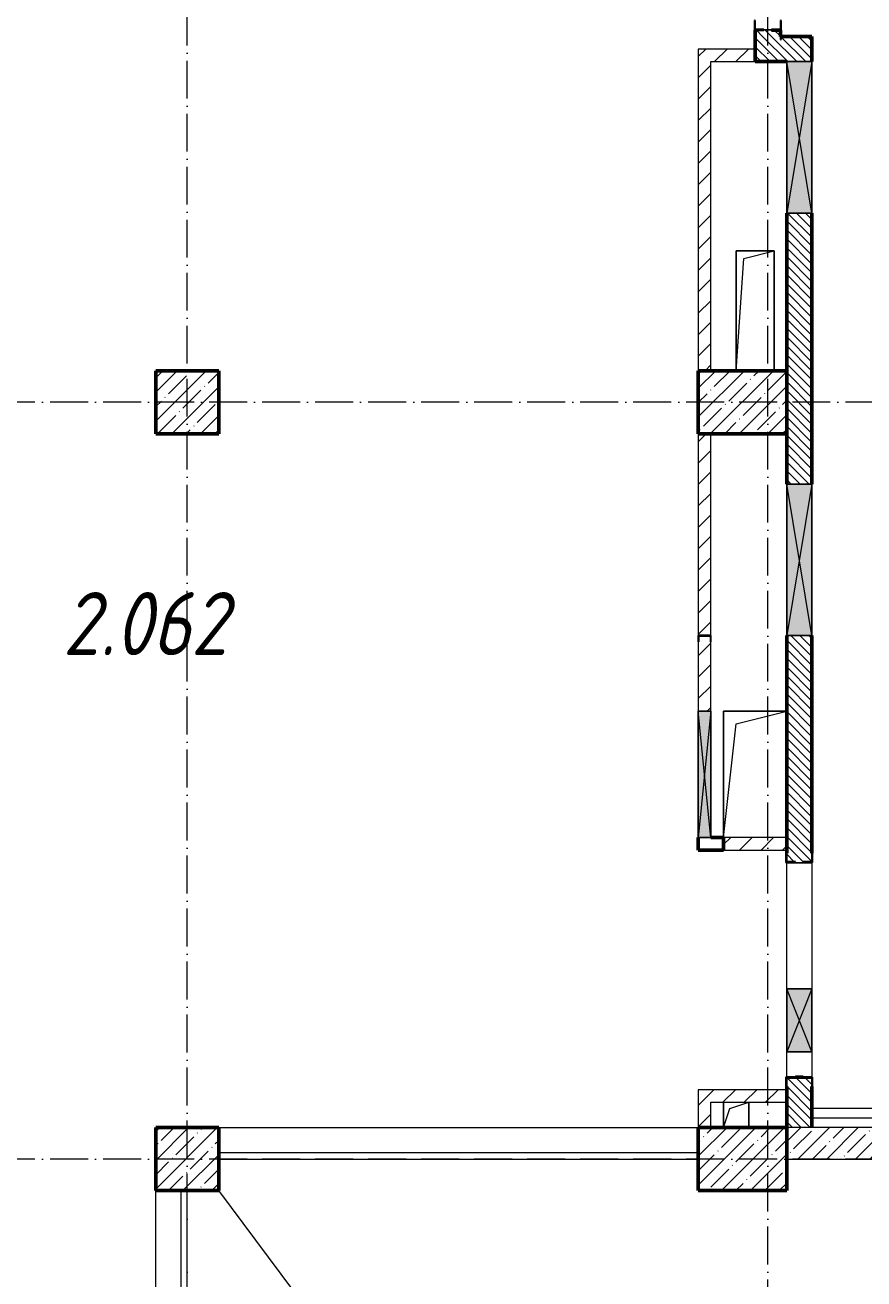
# Model space of a CAD drawing. Header units: millimetres. Extents: x -213536 to 1564669, y -45299 to 942238.
# Drawn here: x 552848 to 559495, y 603075 to 613015 of the extents above; entities that cross this region are included whole.
import ezdxf

# ---------------------------------------------------------------- set-up
doc = ezdxf.new("R2010")
doc.units = ezdxf.units.MM
doc.linetypes.add('50_200_ШТРИХ_1Т_ш5_п1_п1_', pattern=[700, 500, -100, 0, -100])
for name, color, linetype, lineweight in [('3.1) ЖБ окна 1.2 м', 102, 'Continuous', 30), ('A-DETL-____-OTLN-4', 7, 'Continuous', 18), ('A-DETL-GENF-OTLN', 7, 'Continuous', 9), ('A-FLOR-____-OTLN', 7, 'Continuous', 9), ('A-GENM-____-MCUT', 7, 'Continuous', 25), ('A-GENM-____-OTLN', 7, 'Continuous', 9), ('A-GENM-____-OTLN-1', 7, 'Continuous', 25), ('A-GLAZ-____-OTLN', 7, 'Continuous', 9), ('A-WALL-____-MCUT-1', 7, 'Continuous', 9), ('A-WALL-____-MCUT-2', 7, 'Continuous', 50), ('A-WALL-____-PATT-1', 7, 'Continuous', 9), ('A-WALL-FNSH-MCUT-1', 7, 'Continuous', 9), ('I-WALL-____-OTLN', 7, 'Continuous', 9), ('S-COLS-____-MCUT', 7, 'Continuous', 50), ('S-COLS-____-OTLN', 7, 'Continuous', 9), ('S-GRID-____-OTLN-1', 7, '50_200_ШТРИХ_1Т_ш5_п1_п1_', 9), ('Марки помещений', 7, 'Continuous', 9)]:
    doc.layers.add(name, color=color, linetype=linetype, lineweight=lineweight)
doc.styles.add('ISOCPEUR_I_3', font='isocpeui.ttf', dxfattribs={"width": 0.85, "height": 2.2})
pattern_1 = [(45, (544282.64, 571544.04), (-84.8528, 84.8528), [])]
pattern_2 = [(135, (544282.637, 571544.04), (-35.35534, -35.35534), [])]

# ---------------------------------------------------------------- blocks, each defined once
blk = doc.blocks.new('BSC_Колонна _Прямоугольная - 500х500-25976076-АР1_План отверстий 2 этажа в осях 1-64_А-ГГ')
at = {"layer": 'S-COLS-____-OTLN'}
h = blk.add_hatch(dxfattribs=at)
h.set_pattern_fill('FP_26', color=256, style=0, pattern_type=2)
h.set_pattern_definition([(45, (-9850, -32481.04), (-114.04925, 114.04925), []), (45, (-9735.95, -32481.04), (-114.04925, 114.04925), [201.613, -40.323, 3.353, -36.97])])
h.paths.add_polyline_path([(-250, -250), (250, -250), (250, 250), (-250, 250)], flags=0)
at = {"layer": 'S-COLS-____-MCUT'}
for p, q in [((250, 250), (-250, 250)), ((-250, 250), (-250, -250)), ((250, -250), (250, 250)), ((-250, -250), (250, -250))]:
    blk.add_line(p, q, dxfattribs=at)
blk = doc.blocks.new('BSC_Колонна _Прямоугольная - 500х700-V4-АР1_План отверстий 2 этажа в осях 1-64_А-ГГ')
at = {"layer": 'S-COLS-____-OTLN'}
h = blk.add_hatch(dxfattribs=at)
h.set_pattern_fill('FP_30', color=256, style=0, pattern_type=2)
h.set_pattern_definition([(315, (-32481.04, 14250), (114.04925, 114.04925), []), (315, (-32481.04, 14135.95), (114.04925, 114.04925), [201.613, -40.323, 3.353, -36.97])])
h.paths.add_polyline_path([(-250, 350), (-250, -350), (250, -350), (250, 350)], flags=0)
at = {"layer": 'S-COLS-____-MCUT'}
for p, q in [((250, 350), (-250, 350)), ((-250, 350), (-250, -350)), ((250, -350), (250, 350)), ((-250, -350), (250, -350))]:
    blk.add_line(p, q, dxfattribs=at)
blk = doc.blocks.new('BSC_Колонна _Прямоугольная - 500х500-V74-АР1_План отверстий 2 этажа в осях 1-64_А-ГГ')
at = {"layer": 'S-COLS-____-OTLN'}
h = blk.add_hatch(dxfattribs=at)
h.set_pattern_fill('FP_103', color=256, style=0, pattern_type=2)
h.set_pattern_definition([(45, (-9850, -38481.04), (-114.04925, 114.04925), []), (45, (-9735.95, -38481.04), (-114.04925, 114.04925), [201.613, -40.323, 3.353, -36.97])])
h.paths.add_polyline_path([(-250, -250), (250, -250), (250, 250), (-250, 250)], flags=0)
at = {"layer": 'S-COLS-____-MCUT'}
for p, q in [((250, 250), (-250, 250)), ((-250, 250), (-250, -250)), ((250, -250), (250, 250)), ((-250, -250), (250, -250))]:
    blk.add_line(p, q, dxfattribs=at)
blk = doc.blocks.new('BSC_Колонна _Прямоугольная - 500х700-V109-АР1_План отверстий 2 этажа в осях 1-64_А-ГГ')
at = {"layer": 'S-COLS-____-OTLN'}
h = blk.add_hatch(dxfattribs=at)
h.set_pattern_fill('FP_138', color=256, style=0, pattern_type=2)
h.set_pattern_definition([(315, (-38481.04, 14250), (114.04925, 114.04925), []), (315, (-38481.04, 14135.95), (114.04925, 114.04925), [201.613, -40.323, 3.353, -36.97])])
h.paths.add_polyline_path([(-250, -350), (250, -350), (250, 350), (-250, 350), (-250, 124)], flags=0)
at = {"layer": 'S-COLS-____-MCUT'}
for p, q in [((250, 350), (-250, 350)), ((-250, 350), (-250, -350)), ((250, -350), (250, 350)), ((-250, -350), (250, -350))]:
    blk.add_line(p, q, dxfattribs=at)
blk = doc.blocks.new('154_Стойка_СКБ_Уголок - СМ-2480_200-28346303-АР1_План отверстий 2 этажа в осях 1-64_А-ГГ')
at = {"layer": 'A-GENM-____-MCUT'}
for p, q in [((125, 156), (125, 81)), ((200, 156), (125, 156)), ((131, 81), (131, 150)), ((131, 150), (200, 150)), ((200, 150), (200, 156)), ((125, 81), (131, 81)), ((131, 19), (125, 19)), ((125, 19), (125, -56)), ((131, -50), (131, 19)), ((125, -56), (200, -56)), ((200, -50), (131, -50)), ((200, -56), (200, -50))]:
    blk.add_line(p, q, dxfattribs=at)
blk = doc.blocks.new('Стойка_Влож_Полоса боковая - Полоса-28213942-АР1_План отверстий 2 этажа в осях 1-64_А-ГГ')
at = {"layer": 'A-GENM-____-OTLN'}
for p, q in [((-5, 60), (0, 60)), ((-5, -60), (-5, 60)), ((0, 31), (0, -31)), ((0, -60), (-5, -60))]:
    blk.add_line(p, q, dxfattribs=at)
blk = doc.blocks.new('Фахверк_СКБ_Уголок - 200_3960-28268576-АР1_План отверстий 2 этажа в осях 1-64_А-ГГ')
at = {"layer": 'A-GENM-____-MCUT'}
for p, q in [((200, 156), (125, 156)), ((125, 156), (125, 81)), ((131, 81), (131, 150)), ((131, 150), (200, 150)), ((200, 150), (200, 156)), ((125, 81), (131, 81)), ((131, 19), (125, 19)), ((125, 19), (125, -56)), ((131, -50), (131, 19)), ((125, -56), (200, -56)), ((200, -50), (131, -50)), ((200, -56), (200, -50))]:
    blk.add_line(p, q, dxfattribs=at)
blk = doc.blocks.new('154_Стойка_СКБ_Уголок - СМ-2480_200-28447058-АР1_План отверстий 2 этажа в осях 1-64_А-ГГ')
at = {"layer": 'A-GENM-____-MCUT'}
for p, q in [((125, 156), (125, 81)), ((200, 156), (125, 156)), ((131, 81), (131, 150)), ((131, 150), (200, 150)), ((200, 150), (200, 156)), ((125, 81), (131, 81)), ((131, 19), (125, 19)), ((125, 19), (125, -56)), ((131, -50), (131, 19)), ((125, -56), (200, -56)), ((200, -50), (131, -50)), ((200, -56), (200, -50))]:
    blk.add_line(p, q, dxfattribs=at)
blk = doc.blocks.new('Стойка_Влож_Полоса боковая - Полоса-28346330-АР1_План отверстий 2 этажа в осях 1-64_А-ГГ')
at = {"layer": 'A-GENM-____-OTLN'}
for p, q in [((-5, -31), (-5, 31)), ((0, 31), (0, -31))]:
    blk.add_line(p, q, dxfattribs=at)
blk = doc.blocks.new('Стойка_Влож_Уголок - Уголок-28346305-АР1_План отверстий 2 этажа в осях 1-64_А-ГГ')
at = {"layer": 'A-GENM-____-MCUT'}
for p, q in [((75, 75), (0, 75)), ((0, 0), (6, 0)), ((6, 69), (75, 69)), ((6, 0), (6, 69)), ((75, 69), (75, 75))]:
    blk.add_line(p, q, dxfattribs=at)
blk = doc.blocks.new('154_Фахверк_СКБ_Швеллер - Тип_100_3960-28318856-АР1_План отверстий 2 этажа в осях 1-64_А-ГГ')
at = {"layer": 'A-GENM-____-MCUT'}
for p, q in [((175, 50), (125, 50)), ((125, 50), (125, -50)), ((128, 47), (175, 47)), ((128, -47), (128, 47)), ((175, 47), (175, 50)), ((125, -50), (175, -50)), ((175, -47), (128, -47)), ((175, -50), (175, -47))]:
    blk.add_line(p, q, dxfattribs=at)
blk = doc.blocks.new('AR_Отверстие прямоугольное _в плите_ - AR_Отверстие прямоугольное _в плите_-30553070-АР1_План отверстий 2 этажа в осях 1-64_А-ГГ')
at = {"layer": 'A-GENM-____-OTLN'}
for p, q in [((150, 475), (-150, 475)), ((-150, 475), (-150, -475)), ((-150, -475), (-90, 415)), ((-90, 415), (150, 475)), ((150, -475), (150, 475))]:
    blk.add_line(p, q, dxfattribs=at)
blk = doc.blocks.new('AR_Отверстие прямоугольное _в плите_ - AR_Отверстие прямоугольное _в плите_-V190-АР1_План отверстий 2 этажа в осях 1-64_А-ГГ')
at = {"layer": 'A-GENM-____-OTLN'}
for p, q in [((-100, 100), (-100, -100)), ((-50, 50), (100, 100)), ((100, -100), (100, 100)), ((-100, -100), (-50, 50))]:
    blk.add_line(p, q, dxfattribs=at)
blk = doc.blocks.new('AR_Отверстие прямоугольное _в плите_ - AR_Отверстие прямоугольное _в плите_-V191-АР1_План отверстий 2 этажа в осях 1-64_А-ГГ')
at = {"layer": 'A-GENM-____-OTLN'}
for p, q in [((250, 500), (-250, 500)), ((-250, 500), (-250, -500)), ((-150, 400), (250, 500)), ((-250, -500), (-150, 400))]:
    blk.add_line(p, q, dxfattribs=at)
blk = doc.blocks.new('AR_Отверстие прямоугольное _в стене_ - AR_Отверстие прямоугольное _в стене__ОВ-36896535-АР1_План отверстий 2 этажа в осях 1-64_А-ГГ')
at = {"layer": 'A-GLAZ-____-OTLN'}
blk.add_hatch(color=256, dxfattribs=at).paths.add_polyline_path([(600, -100), (600, 100), (-600, 100), (-600, -100)], flags=0)
at = {"layer": 'A-DETL-GENF-OTLN'}
for p, q in [((-600, -100), (-600, 100)), ((-600, 100), (600, 100)), ((600, 100), (-600, -100)), ((-600, 100), (600, -100)), ((600, 100), (-600, 100)), ((-600, 100), (-600, -100)), ((600, 100), (600, -100)), ((600, -100), (600, 100)), ((600, -100), (-600, -100)), ((-600, -100), (600, -100))]:
    blk.add_line(p, q, dxfattribs=at)
blk = doc.blocks.new('AR_Отверстие прямоугольное _в стене_ - AR_Отверстие прямоугольное _в стене__ОВ-36897900-АР1_План отверстий 2 этажа в осях 1-64_А-ГГ')
at = {"layer": 'A-GLAZ-____-OTLN'}
blk.add_hatch(color=256, dxfattribs=at).paths.add_polyline_path([(500, -50), (500, 50), (-500, 50), (-500, -50), (395.4, -50)], flags=0)
at = {"layer": 'A-DETL-GENF-OTLN'}
for p, q in [((-500, -50), (-500, 50)), ((-500, 50), (500, 50)), ((500, 50), (-500, -50)), ((-500, 50), (500, -50)), ((500, 50), (-500, 50)), ((-500, 50), (-500, -50)), ((500, 50), (500, -50)), ((500, -50), (500, 50)), ((500, -50), (-500, -50)), ((-500, -50), (500, -50))]:
    blk.add_line(p, q, dxfattribs=at)
blk = doc.blocks.new('AR_Отверстие прямоугольное _в стене__БезПР - AR_Отверстие прямоугольное _в стене__БезПР-36789077-АР1_План отверстий 2 этажа в осях 1-64_А-ГГ')
at = {"layer": 'A-GLAZ-____-OTLN'}
blk.add_hatch(color=256, dxfattribs=at).paths.add_polyline_path([(600, -100), (600, 100), (-600, 100), (-600, -100), (285.4, -100)], flags=0)
at = {"layer": 'A-DETL-GENF-OTLN'}
for p, q in [((-600, -100), (-600, 100)), ((-600, 100), (600, 100)), ((600, 100), (-600, -100)), ((-600, 100), (600, -100)), ((600, 100), (-600, 100)), ((-600, 100), (-600, -100)), ((600, 100), (600, -100)), ((600, -100), (600, 100)), ((600, -100), (-600, -100)), ((-600, -100), (600, -100))]:
    blk.add_line(p, q, dxfattribs=at)
at = {"layer": 'A-GLAZ-____-OTLN'}
blk.add_line((600, 100), (-600, 100), dxfattribs=at)
blk = doc.blocks.new('AR_Отверстие прямоугольное _в стене__БезПР - AR_Отверстие прямоугольное _в стене__БезПР-36789146-АР1_План отверстий 2 этажа в осях 1-64_А-ГГ')
at = {"layer": 'A-GLAZ-____-OTLN'}
blk.add_hatch(color=256, dxfattribs=at).paths.add_polyline_path([(250, -100), (250, 100), (-250, 100), (-250, -100)], flags=0)
at = {"layer": 'A-DETL-GENF-OTLN'}
for p, q in [((-250, -100), (-250, 100)), ((-250, 100), (250, 100)), ((250, 100), (-250, -100)), ((-250, 100), (250, -100)), ((250, 100), (-250, 100)), ((-250, 100), (-250, -100)), ((250, 100), (250, -100)), ((250, -100), (250, 100)), ((250, -100), (-250, -100)), ((-250, -100), (250, -100))]:
    blk.add_line(p, q, dxfattribs=at)
at = {"layer": 'A-GLAZ-____-OTLN'}
blk.add_line((250, 100), (-250, 100), dxfattribs=at)
blk = doc.blocks.new('BSC_Колонна _Прямоугольная1 - 200х100 _металл_-35191705-АР1_План отверстий 2 этажа в осях 1-64_А-ГГ')
at = {"layer": 'S-COLS-____-MCUT'}
for p, q in [((100, 50), (-100, 50)), ((-100, 50), (-100, -50)), ((100, -50), (100, 50)), ((-100, -50), (0, -50))]:
    blk.add_line(p, q, dxfattribs=at)
blk = doc.blocks.new('2этаж')
at = {"layer": 'S-GRID-____-OTLN-1', "color": 251, "ltscale": 0.6, "true_color": 0x636466}
for p, q in [((-5741.7, 454533.3), (-5741.7, 508896.9)), ((-1141.7, 454533.3), (-1141.7, 508896.9)), ((11116.1, 497497), (-20260.4, 497497)), ((11116.1, 491497), (-20260.4, 491497))]:
    blk.add_line(p, q, dxfattribs=at)

msp = doc.modelspace()

# ---------------------------------------------------------------- hatches: boundary and pattern name
at = {"layer": 'A-WALL-____-PATT-1'}
h = msp.add_hatch(dxfattribs=at)
h.set_pattern_fill('FP_6', color=256, style=0, pattern_type=2)
h.set_pattern_definition(pattern_2)
h.paths.add_polyline_path([(558672.6, 612925.1), (558832.6, 612925.1), (558832.6, 612975.1), (558632.6, 612975.1), (558632.6, 612925.1)], flags=0)
h.paths.add_polyline_path([(558763.6, 613875.1), (558763.6, 613881.1), (558832.6, 613881.1), (558832.6, 615375.1), (558632.6, 615375.1), (558633.4, 613881.1), (558701.6, 613881.1), (558701.6, 613875.1)], flags=0)
h = msp.add_hatch(dxfattribs=at)
h.set_pattern_fill('FP_6', color=256, style=0, pattern_type=2)
h.set_pattern_definition(pattern_2)
h.paths.add_polyline_path([(558882.6, 612725.1), (559082.6, 612725.1), (559082.6, 612925.1), (558632.6, 612925.1), (558632.6, 612725.1)], flags=0)
h = msp.add_hatch(dxfattribs=at)
h.set_pattern_fill('FP_4', color=256, style=0, pattern_type=2)
h.set_pattern_definition(pattern_1)
h.paths.add_polyline_path([(558182.6, 610275.1), (558282.6, 610275.1), (558282.6, 612825.1), (558182.6, 612825.1)], flags=0)
h = msp.add_hatch(dxfattribs=at)
h.set_pattern_fill('FP_4', color=256, style=0, pattern_type=2)
h.set_pattern_definition(pattern_1)
h.paths.add_polyline_path([(558632.6, 612725.1), (558632.6, 612825.1), (558282.6, 612825.1), (558282.6, 612725.1), (558408.7, 612725.1)], flags=0)
h = msp.add_hatch(dxfattribs=at)
h.set_pattern_fill('FP_6', color=256, style=0, pattern_type=2)
h.set_pattern_definition(pattern_2)
h.paths.add_polyline_path([(558882.6, 604275.1), (559082.6, 604275.1), (559082.6, 604669.1), (559013.6, 604669.1), (559013.6, 604675.1), (558951.6, 604675.1), (558951.6, 604669.1), (558882.6, 604669.1), (558882.6, 604600.1)], flags=0)
h.paths.add_polyline_path([(559013.6, 606375.1), (559013.6, 606381.1), (559082.6, 606381.1), (559082.6, 608175.1), (558882.6, 608175.1), (558882.8, 606381.1), (558951.6, 606381.1), (558951.6, 606375.1)], flags=0)
h.paths.add_polyline_path([(559082.6, 609375.1), (559082.6, 611525.1), (558882.6, 611525.1), (558882.6, 609375.1), (558977.1, 609375.1)], flags=0)
h = msp.add_hatch(dxfattribs=at)
h.set_pattern_fill('FP_4', color=256, style=0, pattern_type=2)
h.set_pattern_definition(pattern_1)
h.paths.add_polyline_path([(558182.6, 607575.1), (558282.6, 607575.1), (558282.6, 608125.1), (558279.6, 608125.1), (558279.6, 608172.1), (558185.6, 608172.1), (558185.6, 608125.1), (558182.6, 608125.1)], flags=0)
h.paths.add_polyline_path([(558282.6, 608175.1), (558282.6, 609775.1), (558182.6, 609775.1), (558182.6, 608175.1), (558279.6, 608175.1)], flags=0)
h = msp.add_hatch(dxfattribs=at)
h.set_pattern_fill('FP_4', color=256, style=0, pattern_type=2)
h.set_pattern_definition(pattern_1)
h.paths.add_polyline_path([(558882.6, 606475.1), (558882.6, 606575.1), (558382.6, 606575.1), (558382.6, 606475.1), (558408.7, 606475.1)], flags=0)
h = msp.add_hatch(dxfattribs=at)
h.set_pattern_fill('FP_4', color=256, style=0, pattern_type=2)
h.set_pattern_definition(pattern_1)
h.paths.add_polyline_path([(558282.6, 604275.1), (558282.6, 604575.1), (558182.6, 604575.1), (558182.6, 604275.1)], flags=0)
h = msp.add_hatch(dxfattribs=at)
h.set_pattern_fill('FP_4', color=256, style=0, pattern_type=2)
h.set_pattern_definition(pattern_1)
h.paths.add_polyline_path([(558882.6, 604475.1), (558882.6, 604575.1), (558282.6, 604575.1), (558282.6, 604475.1), (558408.7, 604475.1)], flags=0)
h = msp.add_hatch(dxfattribs=at)
h.set_pattern_fill('FP_25', color=256, style=0, pattern_type=2)
h.set_pattern_definition([(45, (544282.64, 571544.04), (-114.04925, 114.04925), []), (45, (544396.69, 571544.04), (-114.04925, 114.04925), [201.612, -40.322, 3.353, -36.97])])
h.paths.add_polyline_path([(567132.6, 604025.1), (567132.6, 604275.1), (558882.6, 604275.1), (558882.6, 604025.1), (565478.5, 604025.1)], flags=0)

# ---------------------------------------------------------------- linework, layer by layer
at = {"layer": 'A-DETL-____-OTLN-4'}
for p, q in [((566832.6, 604425.1), (559082.6, 604425.1)), ((566757.6, 604350.1), (559082.6, 604350.1)), ((558496, 598275.1), (554382.6, 603775.1))]:
    msp.add_line(p, q, dxfattribs=at)
at = {"layer": 'A-FLOR-____-OTLN'}
for p, q in [((558482.6, 611225.1), (558782.6, 611225.1)), ((558482.6, 610275.1), (558482.6, 611225.1)), ((558782.6, 611225.1), (558782.6, 610275.1)), ((558382.6, 607575.1), (558882.6, 607575.1)), ((558382.6, 606575.1), (558382.6, 607575.1)), ((558382.6, 604275.1), (558382.6, 604475.1)), ((558582.6, 604475.1), (558582.6, 604275.1)), ((554382.6, 604025.1), (558182.6, 604025.1)), ((554132.6, 598275.1), (554132.6, 603775.1))]:
    msp.add_line(p, q, dxfattribs=at)
at = {"layer": 'A-WALL-____-MCUT-1'}
for p, q in [((567132.6, 604275.1), (558882.6, 604275.1)), ((558882.6, 604025.1), (567132.6, 604025.1))]:
    msp.add_line(p, q, dxfattribs=at)
at = {"layer": 'A-WALL-____-MCUT-2'}
for p, q in [((558632.6, 612975.1), (558632.6, 612725.1)), ((558832.6, 612925.1), (558832.6, 612975.1)), ((559082.6, 612925.1), (558832.6, 612925.1)), ((559082.6, 612725.1), (559082.6, 612925.1)), ((558632.6, 612725.1), (558882.6, 612725.1)), ((558882.6, 611525.1), (558882.6, 610275.1)), ((559082.6, 609375.1), (559082.6, 611525.1)), ((558882.6, 609775.1), (558882.6, 609375.1)), ((558882.6, 608175.1), (558882.6, 606450.1)), ((559082.6, 606450.1), (559082.6, 608175.1)), ((559013.6, 604675.1), (558951.6, 604675.1)), ((558882.6, 604600.1), (558882.6, 604275.1)), ((559082.6, 604275.1), (559082.6, 604600.1))]:
    msp.add_line(p, q, dxfattribs=at)
at = {"layer": 'A-WALL-FNSH-MCUT-1'}
for p, q in [((558182.6, 612825.1), (558182.6, 610275.1)), ((558632.6, 612825.1), (558182.6, 612825.1)), ((558282.6, 610275.1), (558282.6, 612725.1)), ((558282.6, 612725.1), (558632.6, 612725.1)), ((558182.6, 609775.1), (558182.6, 608175.1)), ((558282.6, 608175.1), (558282.6, 609775.1)), ((558182.6, 608125.1), (558182.6, 607575.1)), ((558282.6, 607575.1), (558282.6, 608125.1)), ((558882.6, 606575.1), (558382.6, 606575.1)), ((558882.6, 606475.1), (558882.6, 606575.1)), ((558382.6, 606475.1), (558882.6, 606475.1)), ((558882.6, 604575.1), (558182.6, 604575.1)), ((558182.6, 604575.1), (558182.6, 604275.1)), ((558282.6, 604475.1), (558882.6, 604475.1)), ((558282.6, 604275.1), (558282.6, 604475.1))]:
    msp.add_line(p, q, dxfattribs=at)
at = {"layer": 'I-WALL-____-OTLN'}
for p, q in [((558882.6, 605375.1), (558882.6, 606375.1)), ((559082.6, 606375.1), (559082.6, 605375.1)), ((558882.6, 604675.1), (558882.6, 604875.1)), ((559082.6, 604875.1), (559082.6, 604675.1)), ((554382.6, 604275.1), (558182.6, 604275.1)), ((558182.6, 604075.1), (554382.6, 604075.1)), ((553882.6, 598275.1), (553882.6, 603775.1)), ((554082.6, 603775.1), (554082.6, 598275.1))]:
    msp.add_line(p, q, dxfattribs=at)

# ---------------------------------------------------------------- block references
at = {"layer": '3.1) ЖБ окна 1.2 м'}
msp.add_blockref('2этаж', (559874.3, 112528.1), dxfattribs=at)
at = {"layer": 'A-GENM-____-OTLN'}
for name, p, rotation in [('Стойка_Влож_Полоса боковая - Полоса-28346330-АР1_План отверстий 2 этажа в осях 1-64_А-ГГ', (558732.6, 612975.1), 270.0000000000007), ('Стойка_Влож_Уголок - Уголок-28346305-АР1_План отверстий 2 этажа в осях 1-64_А-ГГ', (558763.6, 612975.1), 270.0000000000007), ('Стойка_Влож_Полоса боковая - Полоса-28213942-АР1_План отверстий 2 этажа в осях 1-64_А-ГГ', (558982.6, 606375.1), 90.00000000000072)]:
    msp.add_blockref(name, p, dxfattribs=dict(at, rotation=rotation))
for name, p in [('AR_Отверстие прямоугольное _в плите_ - AR_Отверстие прямоугольное _в плите_-30553070-АР1_План отверстий 2 этажа в осях 1-64_А-ГГ', (558632.6, 610750.1)), ('AR_Отверстие прямоугольное _в плите_ - AR_Отверстие прямоугольное _в плите_-V191-АР1_План отверстий 2 этажа в осях 1-64_А-ГГ', (558632.6, 607075.1)), ('AR_Отверстие прямоугольное _в плите_ - AR_Отверстие прямоугольное _в плите_-V190-АР1_План отверстий 2 этажа в осях 1-64_А-ГГ', (558482.6, 604375.1))]:
    msp.add_blockref(name, p, dxfattribs=at)
at = {"layer": 'A-GENM-____-OTLN-1'}
for name, p, rotation in [('154_Стойка_СКБ_Уголок - СМ-2480_200-28447058-АР1_План отверстий 2 этажа в осях 1-64_А-ГГ', (558782.6, 612850.1), 90.00000000000071), ('154_Фахверк_СКБ_Швеллер - Тип_100_3960-28318856-АР1_План отверстий 2 этажа в осях 1-64_А-ГГ', (558232.6, 608300.1), 269.9999999999999), ('154_Стойка_СКБ_Уголок - СМ-2480_200-28346303-АР1_План отверстий 2 этажа в осях 1-64_А-ГГ', (559032.6, 606250.1), 90.00000000000071), ('Фахверк_СКБ_Уголок - 200_3960-28268576-АР1_План отверстий 2 этажа в осях 1-64_А-ГГ', (558932.6, 604800.1), 270.0000000000007)]:
    msp.add_blockref(name, p, dxfattribs=dict(at, rotation=rotation))
at = {"layer": 'A-GLAZ-____-OTLN'}
for name, p, rotation in [('AR_Отверстие прямоугольное _в стене__БезПР - AR_Отверстие прямоугольное _в стене__БезПР-36789077-АР1_План отверстий 2 этажа в осях 1-64_А-ГГ', (558982.6, 612125.1), 270.0000000000007), ('AR_Отверстие прямоугольное _в стене_ - AR_Отверстие прямоугольное _в стене__ОВ-36896535-АР1_План отверстий 2 этажа в осях 1-64_А-ГГ', (558982.6, 608775.1), 270.0000000000007), ('AR_Отверстие прямоугольное _в стене_ - AR_Отверстие прямоугольное _в стене__ОВ-36897900-АР1_План отверстий 2 этажа в осях 1-64_А-ГГ', (558232.6, 607075.1), 269.9999999999999), ('AR_Отверстие прямоугольное _в стене__БезПР - AR_Отверстие прямоугольное _в стене__БезПР-36789146-АР1_План отверстий 2 этажа в осях 1-64_А-ГГ', (558982.6, 605125.1), 270.0000000000007)]:
    msp.add_blockref(name, p, dxfattribs=dict(at, rotation=rotation))
at = {"layer": 'S-COLS-____-OTLN'}
for name, p in [('BSC_Колонна _Прямоугольная - 500х500-V74-АР1_План отверстий 2 этажа в осях 1-64_А-ГГ', (554132.6, 610025.1)), ('BSC_Колонна _Прямоугольная - 500х500-25976076-АР1_План отверстий 2 этажа в осях 1-64_А-ГГ', (554132.6, 604025.1))]:
    msp.add_blockref(name, p, dxfattribs=at)
for name, p, rotation in [('BSC_Колонна _Прямоугольная - 500х700-V109-АР1_План отверстий 2 этажа в осях 1-64_А-ГГ', (558532.6, 610025.1), 89.9999999999999), ('BSC_Колонна _Прямоугольная1 - 200х100 _металл_-35191705-АР1_План отверстий 2 этажа в осях 1-64_А-ГГ', (558282.6, 606525.1), 180), ('BSC_Колонна _Прямоугольная - 500х700-V4-АР1_План отверстий 2 этажа в осях 1-64_А-ГГ', (558532.6, 604025.1), 89.9999999999999)]:
    msp.add_blockref(name, p, dxfattribs=dict(at, rotation=rotation))

# ---------------------------------------------------------------- texts
at = {"layer": 'Марки помещений', "insert": (553145.7, 608520.3), "char_height": 500, "width": 785.654, "attachment_point": 1, "style": 'ISOCPEUR_I_3'}
msp.add_mtext('2.062', dxfattribs=at)

doc.saveas('drawing.dxf')
